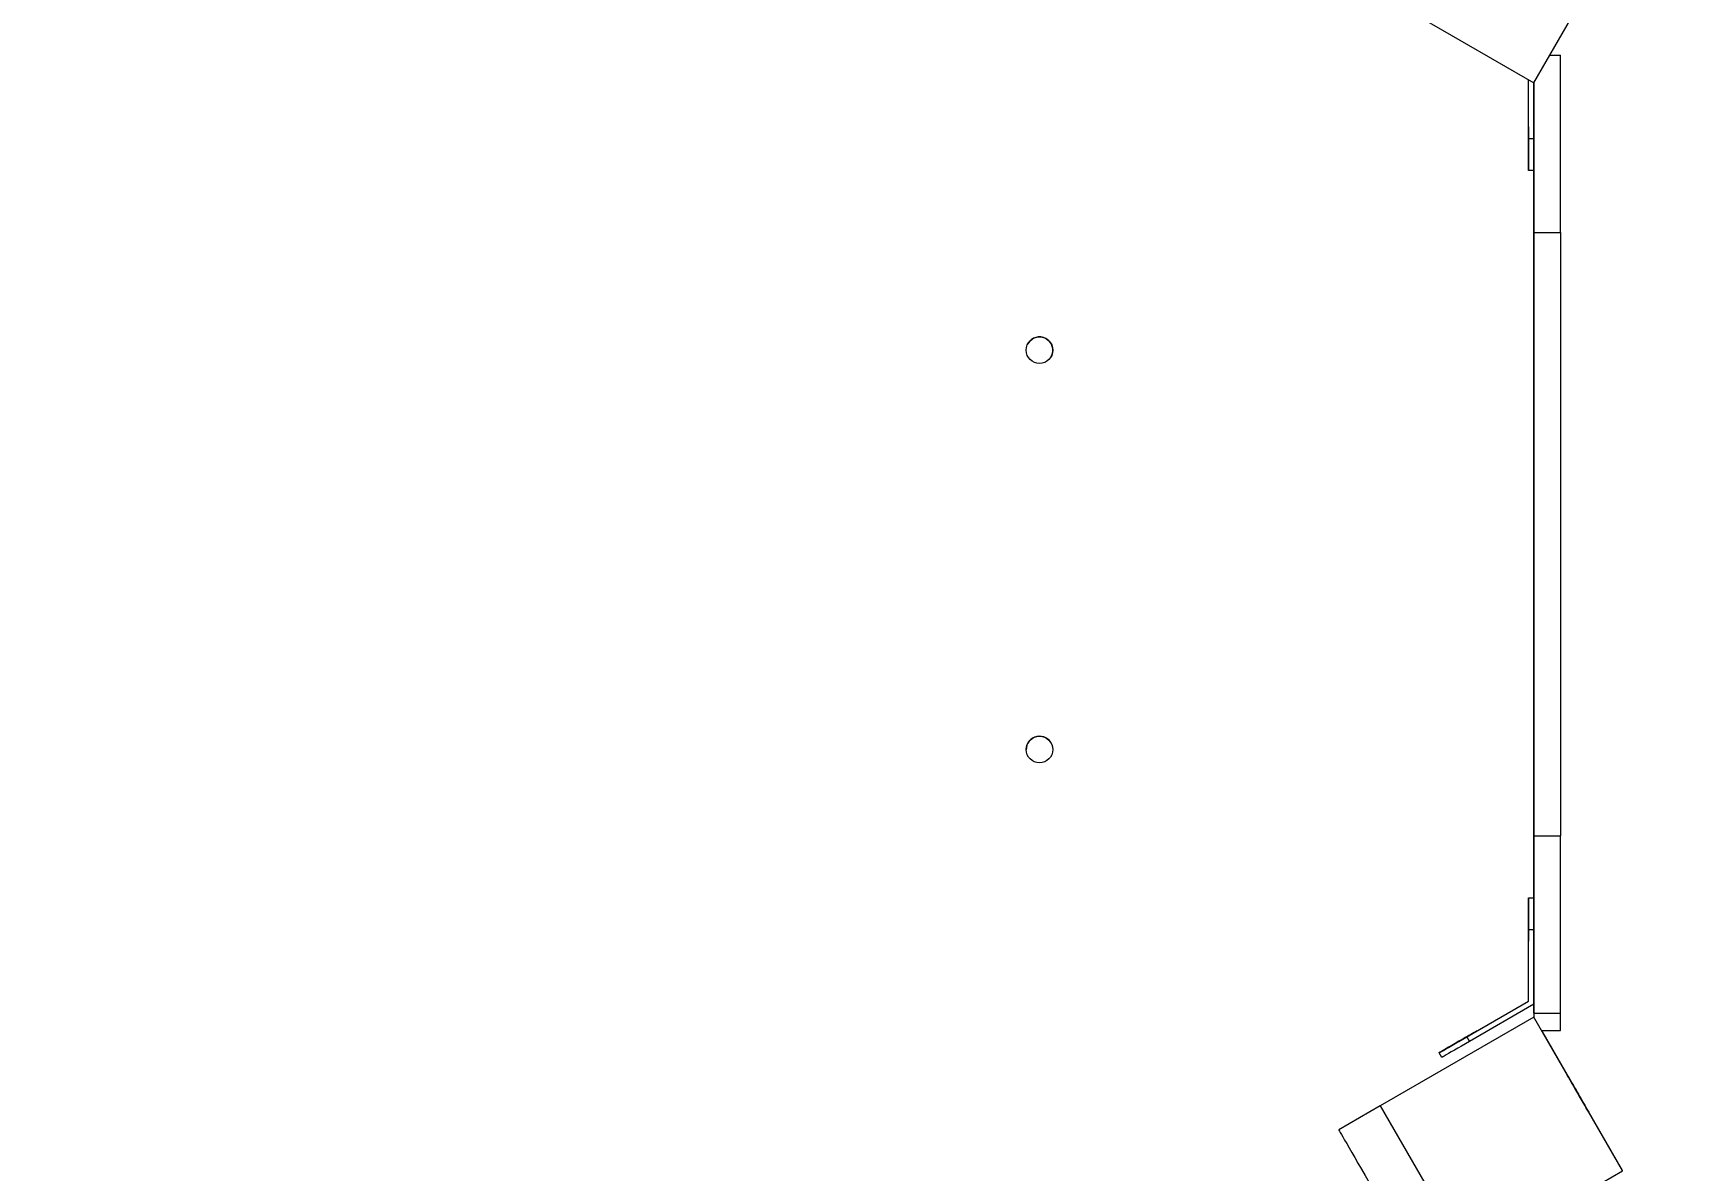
# Model space of a CAD drawing. Header units: millimetres. Extents: x -10881 to 8954, y -8695 to 5624.
# Drawn here: x -2075 to -1144, y -223 to 418 of the extents above; entities that cross this region are included whole.
import ezdxf

# ---------------------------------------------------------------- set-up
doc = ezdxf.new("R2010")
doc.units = ezdxf.units.MM
for name, color, linetype in [('DIKOM_ОБЪЕКТ', 7, 'Continuous'), ('DIKOM_РАЗМЕР_ЗОНА', 7, 'Continuous'), ('DIKOM_РАЗМЕР_ОБЪЕКТА', 7, 'Continuous')]:
    doc.layers.add(name, color=color, linetype=linetype)
doc.styles.add('style1', font='arial.ttf', dxfattribs={"width": 0.8})
doc.dimstyles.new('1-50', dxfattribs={"dimtxt": 300, "dimasz": 200, "dimexe": 100, "dimexo": 0, "dimgap": 100, "dimtad": 1, "dimtxsty": 'style1', "dimcen": 200, "dimclrd": 7, "dimclre": 7, "dimclrt": 7, "dimadec": 1, "dimazin": 2, "dimtfac": 1, "dimtmove": 0, "dimatfit": 2, "dimfxl": 0, "dimlwd": 25, "dimlwe": 18, "dimarcsym": 0})

# ---------------------------------------------------------------- blocks, each defined once
blk = doc.blocks.new('*D10')
at = {"layer": 'Defpoints', "color": 0, "transparency": 16777216}
for p in [(-7152.73, 2730.8), (7385.22, 911.28), (7385.22, -7693.77)]:
    blk.add_point(p, dxfattribs=at)
at = {"layer": 'DIKOM_РАЗМЕР_ОБЪЕКТА', "color": 7, "lineweight": 18, "transparency": 16777216}
for p, q in [((-7152.73, 2730.8), (-7152.73, -7793.77)), ((7385.22, 911.28), (7385.22, -7793.77))]:
    blk.add_line(p, q, dxfattribs=at)
at = {"layer": 'DIKOM_РАЗМЕР_ОБЪЕКТА', "color": 7, "lineweight": 25, "transparency": 16777216}
blk.add_line((-6952.73, -7693.77), (7185.22, -7693.77), dxfattribs=at)
at = {"layer": 'DIKOM_РАЗМЕР_ОБЪЕКТА', "color": 7, "transparency": 16777216}
for points in [[(-6952.73, -7660.43), (-6952.73, -7727.1), (-7152.73, -7693.77)], [(7185.22, -7660.43), (7185.22, -7727.1), (7385.22, -7693.77)]]:
    blk.add_solid(points, dxfattribs=at)
at = {"layer": 'DIKOM_РАЗМЕР_ОБЪЕКТА', "color": 7, "transparency": 16777216, "insert": (116.24, -7440.59), "char_height": 300, "attachment_point": 5, "style": 'style1'}
blk.add_mtext('14500', dxfattribs=at)
blk = doc.blocks.new('*D12')
at = {"layer": 'Defpoints', "color": 0, "transparency": 16777216}
for p in [(-9113.32, 3014.05), (8954.2, 2756.48), (8954.2, -8594.51)]:
    blk.add_point(p, dxfattribs=at)
at = {"layer": 'DIKOM_РАЗМЕР_ЗОНА', "color": 7, "lineweight": 18, "transparency": 16777216}
for p, q in [((-9113.32, 3014.05), (-9113.32, -8694.51)), ((8954.2, 2756.48), (8954.2, -8694.51))]:
    blk.add_line(p, q, dxfattribs=at)
at = {"layer": 'DIKOM_РАЗМЕР_ЗОНА', "color": 7, "lineweight": 25, "transparency": 16777216}
blk.add_line((-8913.32, -8594.51), (8754.2, -8594.51), dxfattribs=at)
at = {"layer": 'DIKOM_РАЗМЕР_ЗОНА', "color": 7, "transparency": 16777216}
for points in [[(-8913.32, -8561.18), (-8913.32, -8627.85), (-9113.32, -8594.51)], [(8754.2, -8561.18), (8754.2, -8627.85), (8954.2, -8594.51)]]:
    blk.add_solid(points, dxfattribs=at)
at = {"layer": 'DIKOM_РАЗМЕР_ЗОНА', "color": 7, "transparency": 16777216, "insert": (-79.56, -8341.34), "char_height": 300, "attachment_point": 5, "style": 'style1'}
blk.add_mtext('18000', dxfattribs=at)

msp = doc.modelspace()

# ---------------------------------------------------------------- linework, layer by layer
at = {"layer": 'DIKOM_ОБЪЕКТ', "color": 7, "linetype": 'Continuous', "lineweight": 15}
for p, q in [((-1228.919, 390.12), (-1178.919, 476.722)), ((-1315.522, 440.12), (-1228.919, 390.12)), ((-1219.95, 405.655), (-1213.868, 405.655)), ((-1219.909, 405.727), (-1213.87, 405.727)), ((-1213.87, 405.727), (-1213.868, 405.655)), ((-1231.87, 358.722), (-1231.87, 391.823)), ((-1231.869, 358.717), (-1231.869, 391.823)), ((-1231.868, 358.66), (-1231.868, 391.822)), ((-1231.868, 358.665), (-1231.868, 391.822)), ((-1228.868, 390.208), (-1228.868, 358.66)), ((-1231.869, 358.717), (-1231.868, 358.717)), ((-1231.868, 358.66), (-1228.868, 358.66)), ((-1228.868, 340.662), (-1231.868, 340.662)), ((-1228.87, 340.662), (-1228.87, -69.28)), ((-1228.87, -34.259), (-1228.87, 305.741)), ((-1228.868, 305.641), (-1213.868, 305.641)), ((-1228.868, 305.641), (-1228.868, -34.359)), ((-1213.868, 305.641), (-1213.868, -34.359)), ((-1228.868, 285.666), (-1228.869, 285.716)), ((-1514.203, 242.996), (-1514.203, 242.996)), ((-1501.06, 235.765), (-1501.06, 235.765)), ((-1228.868, 185.666), (-1228.869, 185.716)), ((-1228.869, 185.716), (-1228.868, 185.716)), ((-1228.868, 85.666), (-1228.869, 85.716)), ((-1515.133, 14.083), (-1515.133, 14.083)), ((-1500.136, 14.392), (-1500.136, 14.392)), ((-1228.868, -14.334), (-1228.869, -14.284)), ((-1228.869, -14.284), (-1228.868, -14.284)), ((-1228.868, -34.359), (-1213.868, -34.359)), ((-1231.87, -69.28), (-1228.87, -69.28)), ((-1231.868, -69.338), (-1228.868, -69.338)), ((-1228.87, -69.28), (-1228.87, -69.338)), ((-1231.87, -127.545), (-1231.87, -87.278)), ((-1231.869, -127.551), (-1231.869, -87.283)), ((-1231.868, -87.283), (-1231.869, -87.283)), ((-1231.868, -127.603), (-1231.868, -87.335)), ((-1228.868, -87.34), (-1231.868, -87.34)), ((-1231.868, -127.608), (-1231.868, -87.34)), ((-1228.868, -87.34), (-1228.868, -129.34)), ((-1266.743, -147.679), (-1231.87, -127.545)), ((-1266.743, -147.685), (-1231.869, -127.551)), ((-1266.741, -147.737), (-1231.868, -127.603)), ((-1266.741, -147.742), (-1231.868, -127.608)), ((-1228.868, -129.34), (-1265.241, -150.34)), ((-1231.869, -127.551), (-1231.87, -127.545)), ((-1231.868, -127.608), (-1231.868, -127.603)), ((-1228.87, -129.341), (-1228.87, -136.588)), ((-1228.873, -136.647), (-1315.476, -186.647)), ((-1228.873, -136.647), (-1228.875, -136.589)), ((-1228.87, -136.588), (-1228.874, -136.59)), ((-1178.873, -223.25), (-1228.873, -136.647)), ((-1228.868, -134.345), (-1228.87, -134.273)), ((-1228.868, -134.345), (-1213.868, -134.345)), ((-1266.743, -147.685), (-1266.72, -147.724)), ((-1266.741, -147.742), (-1265.241, -150.34)), ((-1224.502, -144.154), (-1213.87, -144.154)), ((-1178.877, -223.084), (-1224.447, -144.154)), ((-1280.83, -159.338), (-1282.33, -156.74)), ((-1315.477, -186.593), (-1338.86, -200.093)), ((-1315.476, -186.637), (-1338.859, -200.137)), ((-1315.476, -186.647), (-1315.477, -186.589)), ((-1315.476, -186.637), (-1315.477, -186.593)), ((-1315.476, -186.647), (-1265.476, -273.25)), ((-1338.859, -200.137), (-1338.86, -200.093)), ((-1265.476, -273.25), (-1178.873, -223.25)), ((-1178.873, -223.25), (-1178.877, -223.084))]:
    msp.add_line(p, q, dxfattribs=at)
at = {"layer": 'DIKOM_ОБЪЕКТ', "color": 7, "linetype": 'Continuous', "lineweight": 15, "flags": 128}
for points in [[(-1213.868, 305.641), (-1213.868, 311.678), (-1213.868, 317.694), (-1213.868, 323.666), (-1213.868, 329.573), (-1213.868, 335.392), (-1213.868, 341.102), (-1213.868, 346.683), (-1213.868, 352.115), (-1213.868, 357.376), (-1213.868, 362.45), (-1213.868, 367.316), (-1213.868, 371.956), (-1213.868, 376.355), (-1213.868, 380.497), (-1213.868, 384.364), (-1213.868, 387.945), (-1213.868, 391.226), (-1213.868, 394.194), (-1213.868, 396.839), (-1213.868, 399.152), (-1213.868, 401.123), (-1213.868, 402.746), (-1213.868, 404.014), (-1213.868, 404.924), (-1213.868, 405.472), (-1213.868, 405.655)], [(-1228.868, 305.641), (-1228.868, 311.678), (-1228.868, 317.694), (-1228.868, 323.666), (-1228.868, 329.573), (-1228.868, 335.392), (-1228.868, 341.102), (-1228.868, 346.683), (-1228.868, 352.115), (-1228.868, 357.376), (-1228.868, 362.45), (-1228.868, 367.316), (-1228.868, 371.956), (-1228.868, 376.355), (-1228.868, 380.497), (-1228.868, 384.364), (-1228.868, 387.945), (-1228.868, 390.209)], [(-1231.87, 356.22), (-1231.87, 356.402), (-1231.87, 356.934), (-1231.87, 357.772), (-1231.87, 358.85), (-1231.87, 360.079), (-1231.87, 361.36), (-1231.87, 362.589), (-1231.87, 363.666), (-1231.87, 364.505), (-1231.87, 365.037), (-1231.87, 365.22), (-1231.87, 365.038), (-1231.87, 364.506), (-1231.87, 363.667), (-1231.87, 362.59), (-1231.87, 361.361), (-1231.87, 360.08), (-1231.87, 358.851), (-1231.87, 357.773), (-1231.87, 356.935), (-1231.87, 356.402), (-1231.87, 356.22)], [(-1231.868, 356.162), (-1231.868, 356.344), (-1231.868, 356.876), (-1231.868, 357.715), (-1231.868, 358.792), (-1231.868, 360.021), (-1231.868, 361.302), (-1231.868, 362.531), (-1231.868, 363.609), (-1231.868, 364.448), (-1231.868, 364.98), (-1231.868, 365.162), (-1231.868, 364.98), (-1231.868, 364.448), (-1231.868, 363.61), (-1231.868, 362.532), (-1231.868, 361.303), (-1231.868, 360.022), (-1231.868, 358.793), (-1231.868, 357.716), (-1231.868, 356.877), (-1231.868, 356.345), (-1231.868, 356.162)], [(-1231.87, 358.722), (-1231.87, 356.161), (-1231.87, 353.651), (-1231.87, 351.245), (-1231.87, 348.991), (-1231.87, 346.934), (-1231.87, 345.118), (-1231.87, 343.579), (-1231.87, 342.348), (-1231.87, 341.45), (-1231.87, 340.903), (-1231.87, 340.72)], [(-1231.87, 340.72), (-1231.87, 340.903), (-1231.87, 341.448), (-1231.87, 342.345), (-1231.87, 343.576), (-1231.87, 345.115), (-1231.87, 346.93), (-1231.87, 348.986), (-1231.869, 351.24), (-1231.869, 353.646), (-1231.869, 356.156), (-1231.869, 358.717)], [(-1231.868, 358.665), (-1231.868, 356.103), (-1231.868, 353.594), (-1231.868, 351.187), (-1231.868, 348.933), (-1231.868, 346.877), (-1231.868, 345.06), (-1231.868, 343.521), (-1231.868, 342.29), (-1231.868, 341.392), (-1231.868, 340.846), (-1231.868, 340.662)], [(-1231.868, 340.662), (-1231.868, 340.845), (-1231.868, 341.391), (-1231.868, 342.288), (-1231.868, 343.518), (-1231.868, 345.057), (-1231.868, 346.873), (-1231.868, 348.928), (-1231.868, 351.182), (-1231.868, 353.589), (-1231.868, 356.098), (-1231.868, 358.66)], [(-1228.868, 358.66), (-1228.868, 356.098), (-1228.868, 353.589), (-1228.868, 351.182), (-1228.868, 348.928), (-1228.868, 346.873), (-1228.868, 345.057), (-1228.868, 343.518), (-1228.868, 342.288), (-1228.868, 341.391), (-1228.868, 340.845), (-1228.868, 340.662)], [(-1228.87, 340.662), (-1228.87, 335.491), (-1228.87, 329.673), (-1228.87, 323.767), (-1228.87, 317.795), (-1228.87, 311.779), (-1228.87, 305.741)], [(-1228.869, 285.716), (-1228.869, 285.537), (-1228.869, 284.998), (-1228.87, 284.105), (-1228.87, 282.863), (-1228.87, 281.281), (-1228.87, 279.37), (-1228.87, 277.146), (-1228.87, 274.623), (-1228.87, 271.819), (-1228.87, 268.755), (-1228.87, 265.454), (-1228.87, 261.938), (-1228.87, 258.233), (-1228.87, 254.366), (-1228.87, 250.364), (-1228.87, 246.257), (-1228.87, 242.074), (-1228.87, 237.846), (-1228.87, 233.601), (-1228.87, 229.373), (-1228.87, 225.189), (-1228.87, 221.082), (-1228.87, 217.08), (-1228.87, 213.212), (-1228.87, 209.507), (-1228.87, 205.99), (-1228.87, 202.688), (-1228.87, 199.623), (-1228.87, 196.819), (-1228.87, 194.295), (-1228.87, 192.069), (-1228.87, 190.158), (-1228.87, 188.575), (-1228.87, 187.331), (-1228.869, 186.437), (-1228.869, 185.897), (-1228.869, 185.716)], [(-1228.868, 185.666), (-1228.868, 185.845), (-1228.868, 186.384), (-1228.868, 187.277), (-1228.868, 188.52), (-1228.868, 190.101), (-1228.868, 192.012), (-1228.868, 194.236), (-1228.868, 196.76), (-1228.868, 199.563), (-1228.868, 202.627), (-1228.868, 205.928), (-1228.868, 209.444), (-1228.868, 213.149), (-1228.868, 217.016), (-1228.868, 221.018), (-1228.868, 225.125), (-1228.868, 229.308), (-1228.868, 233.537), (-1228.868, 237.781), (-1228.868, 242.01), (-1228.868, 246.193), (-1228.868, 250.3), (-1228.868, 254.302), (-1228.868, 258.17), (-1228.868, 261.875), (-1228.868, 265.392), (-1228.868, 268.694), (-1228.868, 271.759), (-1228.868, 274.563), (-1228.868, 277.087), (-1228.868, 279.313), (-1228.868, 281.224), (-1228.868, 282.807), (-1228.868, 284.051), (-1228.868, 284.945), (-1228.868, 285.485), (-1228.868, 285.666)], [(-1228.869, 85.716), (-1228.869, 85.537), (-1228.869, 84.998), (-1228.87, 84.105), (-1228.87, 82.863), (-1228.87, 81.281), (-1228.87, 79.37), (-1228.87, 77.146), (-1228.87, 74.623), (-1228.87, 71.819), (-1228.87, 68.755), (-1228.87, 65.454), (-1228.87, 61.938), (-1228.87, 58.233), (-1228.87, 54.366), (-1228.87, 50.364), (-1228.87, 46.257), (-1228.87, 42.074), (-1228.87, 37.846), (-1228.87, 33.601), (-1228.87, 29.373), (-1228.87, 25.189), (-1228.87, 21.082), (-1228.87, 17.08), (-1228.87, 13.213), (-1228.87, 9.507), (-1228.87, 5.99), (-1228.87, 2.688), (-1228.87, -0.377), (-1228.87, -3.181), (-1228.87, -5.705), (-1228.87, -7.931), (-1228.87, -9.842), (-1228.87, -11.425), (-1228.87, -12.669), (-1228.869, -13.563), (-1228.869, -14.103), (-1228.869, -14.284)], [(-1228.868, -14.334), (-1228.868, -14.155), (-1228.868, -13.616), (-1228.868, -12.723), (-1228.868, -11.48), (-1228.868, -9.899), (-1228.868, -7.988), (-1228.868, -5.764), (-1228.868, -3.24), (-1228.868, -0.437), (-1228.868, 2.627), (-1228.868, 5.928), (-1228.868, 9.444), (-1228.868, 13.149), (-1228.868, 17.016), (-1228.868, 21.018), (-1228.868, 25.125), (-1228.868, 29.308), (-1228.868, 33.537), (-1228.868, 37.781), (-1228.868, 42.01), (-1228.868, 46.193), (-1228.868, 50.3), (-1228.868, 54.302), (-1228.868, 58.17), (-1228.868, 61.875), (-1228.868, 65.392), (-1228.868, 68.694), (-1228.868, 71.759), (-1228.868, 74.563), (-1228.868, 77.087), (-1228.868, 79.313), (-1228.868, 81.224), (-1228.868, 82.807), (-1228.868, 84.051), (-1228.868, 84.945), (-1228.868, 85.485), (-1228.868, 85.666)], [(-1500.674, 17.03), (-1500.237, 15.469), (-1500.136, 14.392)], [(-1228.87, -34.259), (-1228.87, -40.296), (-1228.87, -46.312), (-1228.87, -52.284), (-1228.87, -58.191), (-1228.87, -64.009), (-1228.87, -69.338)], [(-1228.868, -134.345), (-1228.868, -134.163), (-1228.868, -133.618), (-1228.868, -132.71), (-1228.868, -131.443), (-1228.868, -129.821), (-1228.868, -127.852), (-1228.868, -125.541), (-1228.868, -122.897), (-1228.868, -119.931), (-1228.868, -116.652), (-1228.868, -113.072), (-1228.868, -109.206), (-1228.868, -105.066), (-1228.868, -100.668), (-1228.868, -96.028), (-1228.868, -91.163), (-1228.868, -86.091), (-1228.868, -80.83), (-1228.868, -75.399), (-1228.868, -69.819), (-1228.868, -64.109), (-1228.868, -58.291), (-1228.868, -52.385), (-1228.868, -46.413), (-1228.868, -40.397), (-1228.868, -34.359)], [(-1213.868, -134.345), (-1213.868, -134.163), (-1213.868, -133.618), (-1213.868, -132.71), (-1213.868, -131.443), (-1213.868, -129.821), (-1213.868, -127.852), (-1213.868, -125.541), (-1213.868, -122.897), (-1213.868, -119.931), (-1213.868, -116.652), (-1213.868, -113.072), (-1213.868, -109.206), (-1213.868, -105.066), (-1213.868, -100.668), (-1213.868, -96.028), (-1213.868, -91.163), (-1213.868, -86.091), (-1213.868, -80.83), (-1213.868, -75.399), (-1213.868, -69.819), (-1213.868, -64.109), (-1213.868, -58.291), (-1213.868, -52.385), (-1213.868, -46.413), (-1213.868, -40.397), (-1213.868, -34.359)], [(-1231.869, -87.283), (-1231.869, -84.721), (-1231.869, -82.211), (-1231.869, -79.805), (-1231.87, -77.551), (-1231.87, -75.495), (-1231.87, -73.678), (-1231.87, -72.139), (-1231.87, -70.908), (-1231.87, -70.01), (-1231.87, -69.464), (-1231.87, -69.28)], [(-1231.87, -69.28), (-1231.87, -69.463), (-1231.87, -70.009), (-1231.87, -70.906), (-1231.87, -72.136), (-1231.87, -73.675), (-1231.87, -75.491), (-1231.87, -77.546), (-1231.87, -79.8), (-1231.87, -82.206), (-1231.87, -84.716), (-1231.87, -87.278)], [(-1231.868, -87.34), (-1231.868, -84.779), (-1231.868, -82.269), (-1231.868, -79.863), (-1231.868, -77.608), (-1231.868, -75.552), (-1231.868, -73.736), (-1231.868, -72.197), (-1231.868, -70.965), (-1231.868, -70.068), (-1231.868, -69.521), (-1231.868, -69.338)], [(-1231.868, -69.338), (-1231.868, -69.521), (-1231.868, -70.066), (-1231.868, -70.963), (-1231.868, -72.194), (-1231.868, -73.733), (-1231.868, -75.548), (-1231.868, -77.604), (-1231.868, -79.858), (-1231.868, -82.264), (-1231.868, -84.774), (-1231.868, -87.335)], [(-1228.868, -69.338), (-1228.868, -69.521), (-1228.868, -70.068), (-1228.868, -70.965), (-1228.868, -72.197), (-1228.868, -73.736), (-1228.868, -75.552), (-1228.868, -77.608), (-1228.868, -79.863), (-1228.868, -82.269), (-1228.868, -84.779), (-1228.868, -87.34)], [(-1231.87, -89.279), (-1231.87, -90.547), (-1231.87, -91.712), (-1231.87, -92.681), (-1231.87, -93.373), (-1231.87, -93.734), (-1231.87, -93.734), (-1231.87, -93.374), (-1231.87, -92.681), (-1231.87, -91.714), (-1231.87, -90.549), (-1231.87, -89.281), (-1231.87, -88.013), (-1231.87, -86.848), (-1231.87, -85.88), (-1231.87, -85.187), (-1231.87, -84.826), (-1231.87, -84.826), (-1231.87, -85.187), (-1231.87, -85.879), (-1231.87, -86.847), (-1231.87, -88.012), (-1231.87, -89.279)], [(-1231.868, -89.337), (-1231.868, -90.605), (-1231.868, -91.77), (-1231.868, -92.738), (-1231.868, -93.431), (-1231.868, -93.792), (-1231.868, -93.792), (-1231.868, -93.431), (-1231.868, -92.739), (-1231.868, -91.771), (-1231.868, -90.606), (-1231.868, -89.338), (-1231.868, -88.071), (-1231.868, -86.905), (-1231.868, -85.937), (-1231.868, -85.245), (-1231.868, -84.884), (-1231.868, -84.883), (-1231.868, -85.244), (-1231.868, -85.936), (-1231.868, -86.904), (-1231.868, -88.069), (-1231.868, -89.337)], [(-1228.87, -129.341), (-1228.87, -129.741), (-1228.87, -131.364), (-1228.87, -132.632), (-1228.87, -133.542), (-1228.87, -134.09), (-1228.87, -134.273)], [(-1213.87, -144.154), (-1213.87, -143.973), (-1213.87, -143.427), (-1213.87, -142.519), (-1213.87, -141.252), (-1213.87, -139.631), (-1213.87, -137.661), (-1213.87, -135.35), (-1213.87, -134.345)], [(-1266.743, -147.679), (-1268.961, -148.96), (-1271.134, -150.215), (-1273.218, -151.418), (-1275.17, -152.546), (-1276.951, -153.574), (-1278.524, -154.482), (-1279.856, -155.252), (-1280.922, -155.868), (-1281.7, -156.317), (-1282.172, -156.59), (-1282.331, -156.682)], [(-1282.331, -156.682), (-1282.172, -156.591), (-1281.7, -156.318), (-1280.922, -155.87), (-1279.856, -155.255), (-1278.524, -154.486), (-1276.951, -153.578), (-1275.17, -152.55), (-1273.218, -151.423), (-1271.134, -150.22), (-1268.961, -148.965), (-1266.743, -147.685)], [(-1266.741, -147.737), (-1268.96, -149.018), (-1271.133, -150.273), (-1273.217, -151.476), (-1275.169, -152.603), (-1276.95, -153.631), (-1278.522, -154.54), (-1279.855, -155.31), (-1280.921, -155.925), (-1281.698, -156.374), (-1282.171, -156.648), (-1282.33, -156.74)], [(-1282.33, -156.74), (-1282.171, -156.648), (-1281.698, -156.376), (-1280.921, -155.927), (-1279.855, -155.312), (-1278.522, -154.543), (-1276.95, -153.635), (-1275.169, -152.608), (-1273.217, -151.481), (-1271.133, -150.278), (-1268.96, -149.023), (-1266.741, -147.742)], [(-1268.908, -148.932), (-1268.75, -148.841), (-1268.289, -148.575), (-1267.563, -148.156), (-1266.629, -147.617), (-1265.565, -147.003), (-1264.456, -146.362), (-1263.392, -145.748), (-1262.458, -145.209), (-1261.732, -144.79), (-1261.271, -144.523), (-1261.113, -144.432), (-1261.271, -144.523), (-1261.732, -144.789), (-1262.458, -145.208), (-1263.392, -145.747), (-1264.456, -146.361), (-1265.565, -147.002), (-1266.629, -147.616), (-1267.563, -148.155), (-1268.289, -148.575), (-1268.75, -148.841), (-1268.908, -148.932)], [(-1268.906, -148.99), (-1268.749, -148.899), (-1268.288, -148.633), (-1267.561, -148.214), (-1266.628, -147.675), (-1265.564, -147.061), (-1264.455, -146.42), (-1263.39, -145.806), (-1262.457, -145.267), (-1261.731, -144.847), (-1261.27, -144.581), (-1261.112, -144.49), (-1261.27, -144.581), (-1261.731, -144.847), (-1262.457, -145.266), (-1263.39, -145.804), (-1264.455, -146.419), (-1265.564, -147.059), (-1266.628, -147.674), (-1267.561, -148.213), (-1268.288, -148.632), (-1268.749, -148.898), (-1268.906, -148.99)], [(-1265.241, -150.34), (-1267.46, -151.621), (-1269.633, -152.876), (-1271.717, -154.079), (-1273.669, -155.206), (-1275.45, -156.233), (-1277.022, -157.141), (-1278.355, -157.91), (-1279.421, -158.526), (-1280.198, -158.974), (-1280.671, -159.247), (-1280.83, -159.338)], [(-1210.625, -168.196), (-1210.533, -168.355), (-1210.259, -168.83), (-1209.811, -169.605), (-1209.201, -170.662), (-1208.446, -171.969), (-1207.567, -173.493), (-1206.586, -175.192), (-1205.532, -177.018), (-1204.432, -178.923), (-1203.317, -180.853), (-1202.218, -182.758), (-1201.163, -184.584), (-1200.183, -186.282), (-1199.303, -187.806), (-1198.548, -189.114), (-1197.938, -190.17), (-1197.49, -190.945), (-1197.217, -191.419), (-1197.125, -191.578), (-1197.217, -191.419), (-1197.49, -190.945), (-1197.938, -190.169), (-1198.548, -189.113), (-1199.303, -187.805), (-1200.183, -186.281), (-1201.163, -184.583), (-1202.218, -182.756), (-1203.317, -180.852), (-1204.432, -178.921), (-1205.532, -177.016), (-1206.586, -175.19), (-1207.567, -173.492), (-1208.446, -171.968), (-1209.201, -170.66), (-1209.811, -169.604), (-1210.259, -168.829), (-1210.533, -168.355), (-1210.625, -168.196)], [(-1206.377, -175.456), (-1206.284, -175.617), (-1206.013, -176.087), (-1205.583, -176.831), (-1205.027, -177.794), (-1204.385, -178.906), (-1203.706, -180.082), (-1203.04, -181.237), (-1202.435, -182.284), (-1201.938, -183.145), (-1201.584, -183.758), (-1201.4, -184.076), (-1201.4, -184.076), (-1201.584, -183.758), (-1201.938, -183.145), (-1202.435, -182.283), (-1203.04, -181.236), (-1203.706, -180.081), (-1204.385, -178.905), (-1205.027, -177.794), (-1205.583, -176.83), (-1206.013, -176.086), (-1206.284, -175.617), (-1206.377, -175.456)], [(-1338.859, -200.137), (-1338.766, -200.297), (-1338.489, -200.778), (-1338.028, -201.577), (-1337.385, -202.691), (-1336.562, -204.117), (-1335.563, -205.848), (-1334.391, -207.878), (-1333.05, -210.201), (-1331.546, -212.807), (-1329.884, -215.686), (-1328.07, -218.829), (-1326.11, -222.222), (-1324.013, -225.855), (-1321.786, -229.713), (-1319.437, -233.783), (-1316.974, -238.048)]]:
    msp.add_lwpolyline(points, dxfattribs=at)
at = {"layer": 'DIKOM_ОБЪЕКТ', "color": 7, "linetype": 'Continuous', "lineweight": 15}
for centre in [(-1507.631, 239.38), (-1507.635, 14.238)]:
    msp.add_circle(centre, 7.5, dxfattribs=at)
for centre, start, end in [((-1507.631, 239.381), 331.18119, 151.18119), ((-1507.635, 14.238), 21.861206, 181.18119)]:
    msp.add_arc(centre, 7.5, start, end, dxfattribs=at)

# ---------------------------------------------------------------- dimensions: what is measured, and where the dimension line sits
at = {"layer": 'DIKOM_РАЗМЕР_ЗОНА'}
dim = msp.add_linear_dim(base=(8954.2, -8594.513), p1=(-9113.319, 3014.045), p2=(8954.2, 2756.48), text='18000', dimstyle='1-50', dxfattribs=at)
dim.commit()
dim.dimension.update_dxf_attribs({"geometry": '*D12', "text_midpoint": (-79.559, -8594.513), "dimtype": 160})
at = {"layer": 'DIKOM_РАЗМЕР_ОБЪЕКТА'}
dim = msp.add_linear_dim(base=(7385.217, -7693.766), p1=(-7152.73, 2730.795), p2=(7385.217, 911.281), text='14500', dimstyle='1-50', dxfattribs=at)
dim.commit()
dim.dimension.update_dxf_attribs({"geometry": '*D10', "text_midpoint": (116.244, -7693.766), "dimtype": 160})

doc.saveas('drawing.dxf')
